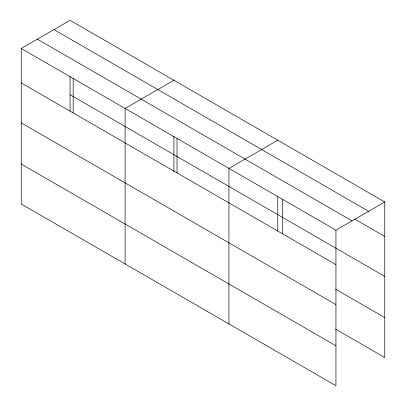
<?xml version="1.0" encoding="UTF-8"?>
<svg xmlns="http://www.w3.org/2000/svg" width="406" height="406" viewBox="0 0 406 406"><rect width="100%" height="100%" fill="white"/><g stroke="black" fill="none" stroke-linecap="round" stroke-linejoin="round"><path stroke-width="0.61" d="M21.244 48.481L335.94 230.172L335.94 385.7L21.244 204.01L21.244 48.481L70.06 20.3L384.756 201.99L384.756 357.519L335.625 329.149M173.91 80.256L125.094 108.443L125.094 263.966M277.76 140.217L228.943 168.399L228.943 323.927M335.94 230.172L384.756 201.99M53.947 29.602L368.648 211.293M354.732 219.128L384.756 236.465M37.352 39.184L352.053 220.874M70.06 94.72L384.756 276.41M21.244 82.956L335.94 264.646M335.625 289.204L384.756 317.568M21.244 122.906L335.94 304.596M21.244 164.065L335.94 345.755M282.444 199.285L282.444 233.76M277.76 196.25L277.76 231.1M177.021 138.421L177.021 172.895M173.91 136.289L173.91 171.774M73.166 78.465L73.166 112.939M70.06 76.333L70.06 111.183"/></g></svg>
